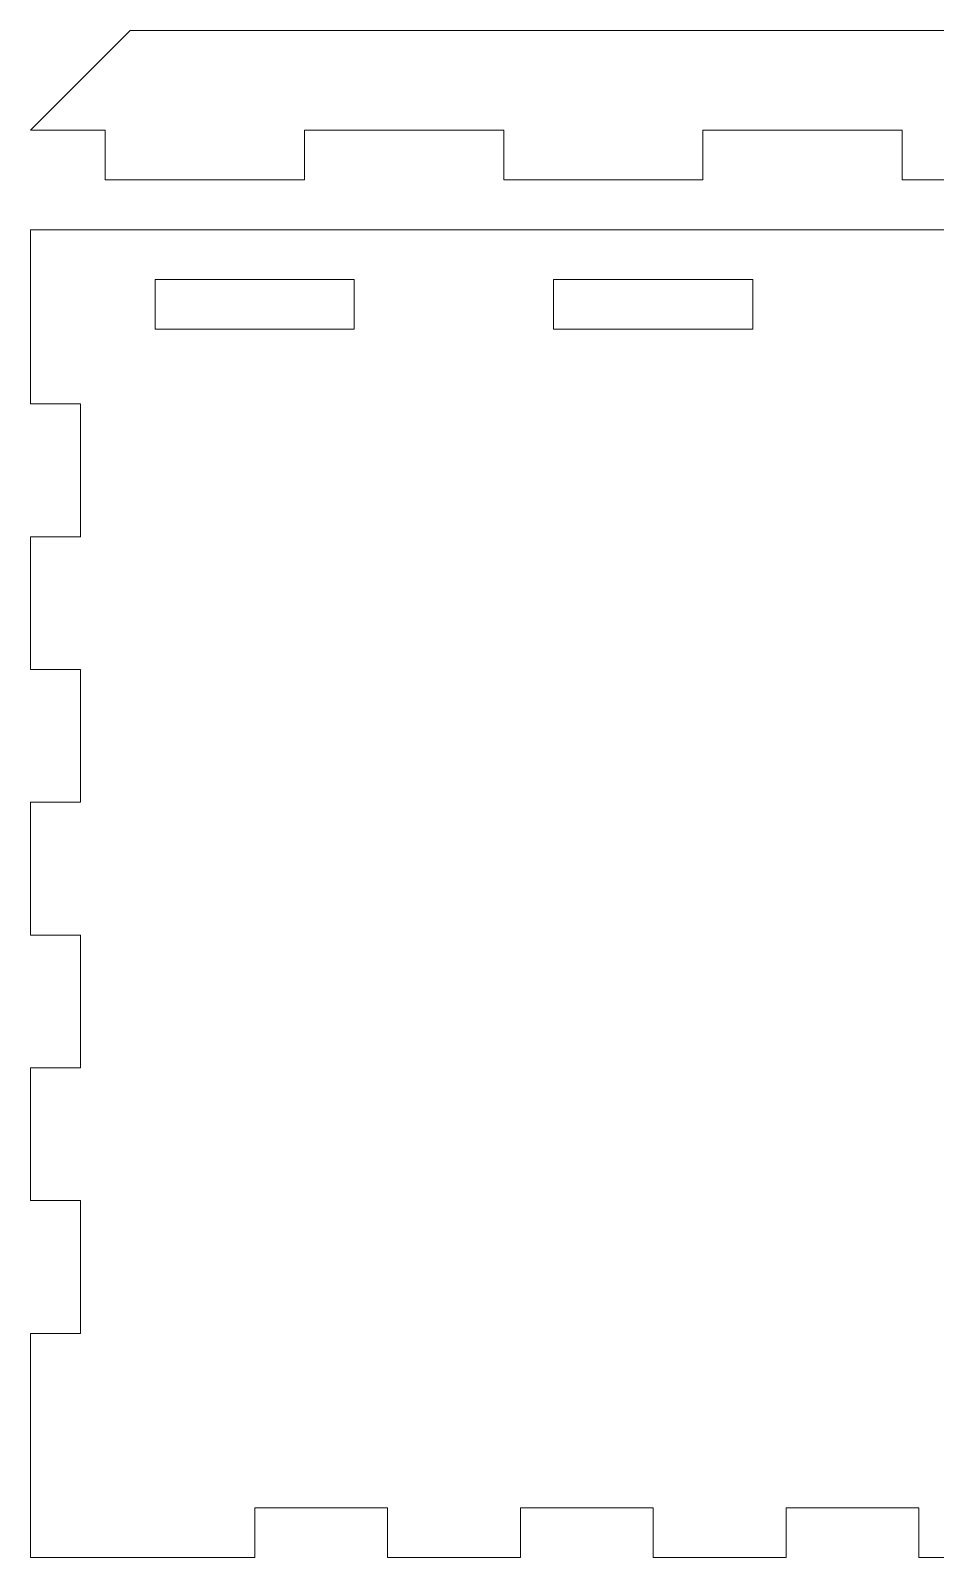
# Model space of a CAD drawing. Extents: x 0 to 393, y 0 to 389.
# Drawn here: x 0 to 54.5, y 71 to 163 of the extents above; entities that cross this region are included whole.
import ezdxf

# ---------------------------------------------------------------- set-up
doc = ezdxf.new("R2010")
doc.units = 0
doc.layers.get('0').update_dxf_attribs({"lineweight": 0})

msp = doc.modelspace()

# ---------------------------------------------------------------- linework, layer by layer
for p, q in [((6, 163), (0, 157)), ((183, 163), (6, 163)), ((0, 157), (4.5, 157)), ((4.5, 157), (4.5, 154)), ((16.5, 154), (16.5, 157)), ((16.5, 157), (28.5, 157)), ((28.5, 157), (28.5, 154)), ((40.5, 154), (40.5, 157)), ((40.5, 157), (52.5, 157)), ((52.5, 157), (52.5, 154)), ((4.5, 154), (16.5, 154)), ((28.5, 154), (40.5, 154)), ((52.5, 154), (64.5, 154)), ((3, 151), (0, 151)), ((0, 151), (0, 140.5)), ((192, 151), (3, 151)), ((7.5, 145), (7.5, 148)), ((7.5, 148), (19.5, 148)), ((19.5, 148), (19.5, 145)), ((31.5, 145), (31.5, 148)), ((31.5, 148), (43.5, 148)), ((43.5, 148), (43.5, 145)), ((19.5, 145), (7.5, 145)), ((43.5, 145), (31.5, 145)), ((0, 140.5), (3, 140.5)), ((3, 140.5), (3, 132.5)), ((3, 132.5), (0, 132.5)), ((0, 132.5), (0, 124.5)), ((0, 124.5), (3, 124.5)), ((3, 124.5), (3, 116.5)), ((3, 116.5), (0, 116.5)), ((0, 116.5), (0, 108.5)), ((0, 108.5), (3, 108.5)), ((3, 108.5), (3, 100.5)), ((3, 100.5), (0, 100.5)), ((0, 100.5), (0, 92.5)), ((0, 92.5), (3, 92.5)), ((3, 92.5), (3, 84.5)), ((3, 84.5), (0, 84.5)), ((0, 84.5), (0, 74)), ((0, 74), (0, 71)), ((13.5, 74), (21.5, 74)), ((13.5, 71), (13.5, 74)), ((21.5, 74), (21.5, 71)), ((29.5, 71), (29.5, 74)), ((29.5, 74), (37.5, 74)), ((37.5, 74), (37.5, 71)), ((45.5, 71), (45.5, 74)), ((45.5, 74), (53.5, 74)), ((53.5, 74), (53.5, 71)), ((0, 71), (3, 71)), ((3, 71), (13.5, 71)), ((21.5, 71), (29.5, 71)), ((37.5, 71), (45.5, 71)), ((53.5, 71), (61.5, 71))]:
    msp.add_line(p, q)

doc.saveas('drawing.dxf')
